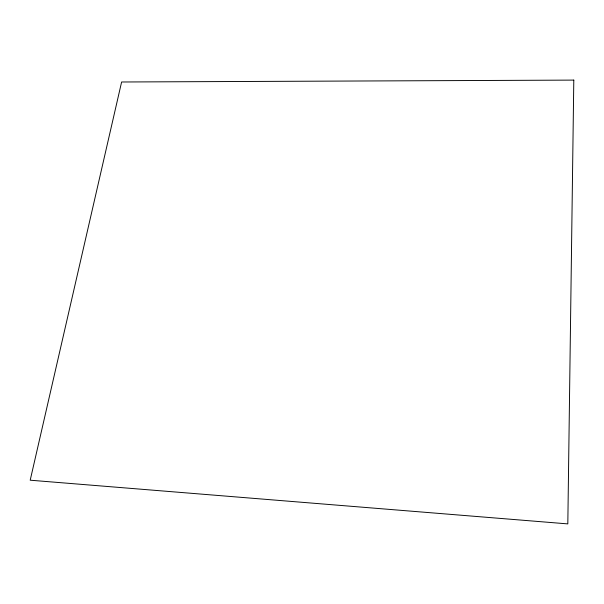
<?xml version="1.0" encoding="UTF-8"?>
<svg xmlns="http://www.w3.org/2000/svg" width="604" height="604" viewBox="0 0 604 604"><rect width="100%" height="100%" fill="white"/><g stroke="black" fill="none" stroke-linecap="round" stroke-linejoin="round"><path stroke-width="0.91" d="M573.8 80.105L567.82 523.894L30.2 480.203L121.615 81.993L573.8 80.105"/></g></svg>
